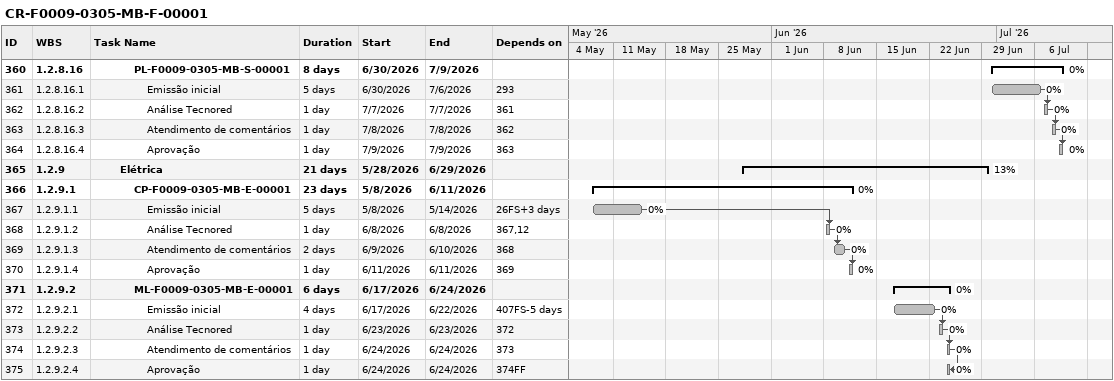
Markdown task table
CR-F0009-0305-MB-F-00001

| ID | WBS | Task | Duration | Start | Finish | Predecessors | % complete |
|---|---|---|---|---|---|---|---|
| 360 | 1.2.8.16 | **PL-F0009-0305-MB-S-00001** | 8d | 2026-06-30 | 2026-07-09 |  | 0 |
| 361 | 1.2.8.16.1 | Emissão inicial | 5d | 2026-06-30 | 2026-07-06 | 293 | 0 |
| 362 | 1.2.8.16.2 | Análise Tecnored | 1d | 2026-07-07 | 2026-07-07 | 361 | 0 |
| 363 | 1.2.8.16.3 | Atendimento de comentários | 1d | 2026-07-08 | 2026-07-08 | 362 | 0 |
| 364 | 1.2.8.16.4 | Aprovação | 1d | 2026-07-09 | 2026-07-09 | 363 | 0 |
| 365 | 1.2.9 | **Elétrica** | 21d | 2026-05-28 | 2026-06-29 |  | 13 |
| 366 | 1.2.9.1 | **CP-F0009-0305-MB-E-00001** | 23d | 2026-05-08 | 2026-06-11 |  | 0 |
| 367 | 1.2.9.1.1 | Emissão inicial | 5d | 2026-05-08 | 2026-05-14 | 26FS+3d | 0 |
| 368 | 1.2.9.1.2 | Análise Tecnored | 1d | 2026-06-08 | 2026-06-08 | 367, 12 | 0 |
| 369 | 1.2.9.1.3 | Atendimento de comentários | 2d | 2026-06-09 | 2026-06-10 | 368 | 0 |
| 370 | 1.2.9.1.4 | Aprovação | 1d | 2026-06-11 | 2026-06-11 | 369 | 0 |
| 371 | 1.2.9.2 | **ML-F0009-0305-MB-E-00001** | 6d | 2026-06-17 | 2026-06-24 |  | 0 |
| 372 | 1.2.9.2.1 | Emissão inicial | 4d | 2026-06-17 | 2026-06-22 | 407FS-5d | 0 |
| 373 | 1.2.9.2.2 | Análise Tecnored | 1d | 2026-06-23 | 2026-06-23 | 372 | 0 |
| 374 | 1.2.9.2.3 | Atendimento de comentários | 1d | 2026-06-24 | 2026-06-24 | 373 | 0 |
| 375 | 1.2.9.2.4 | Aprovação | 1d | 2026-06-24 | 2026-06-24 | 374FF | 0 |
